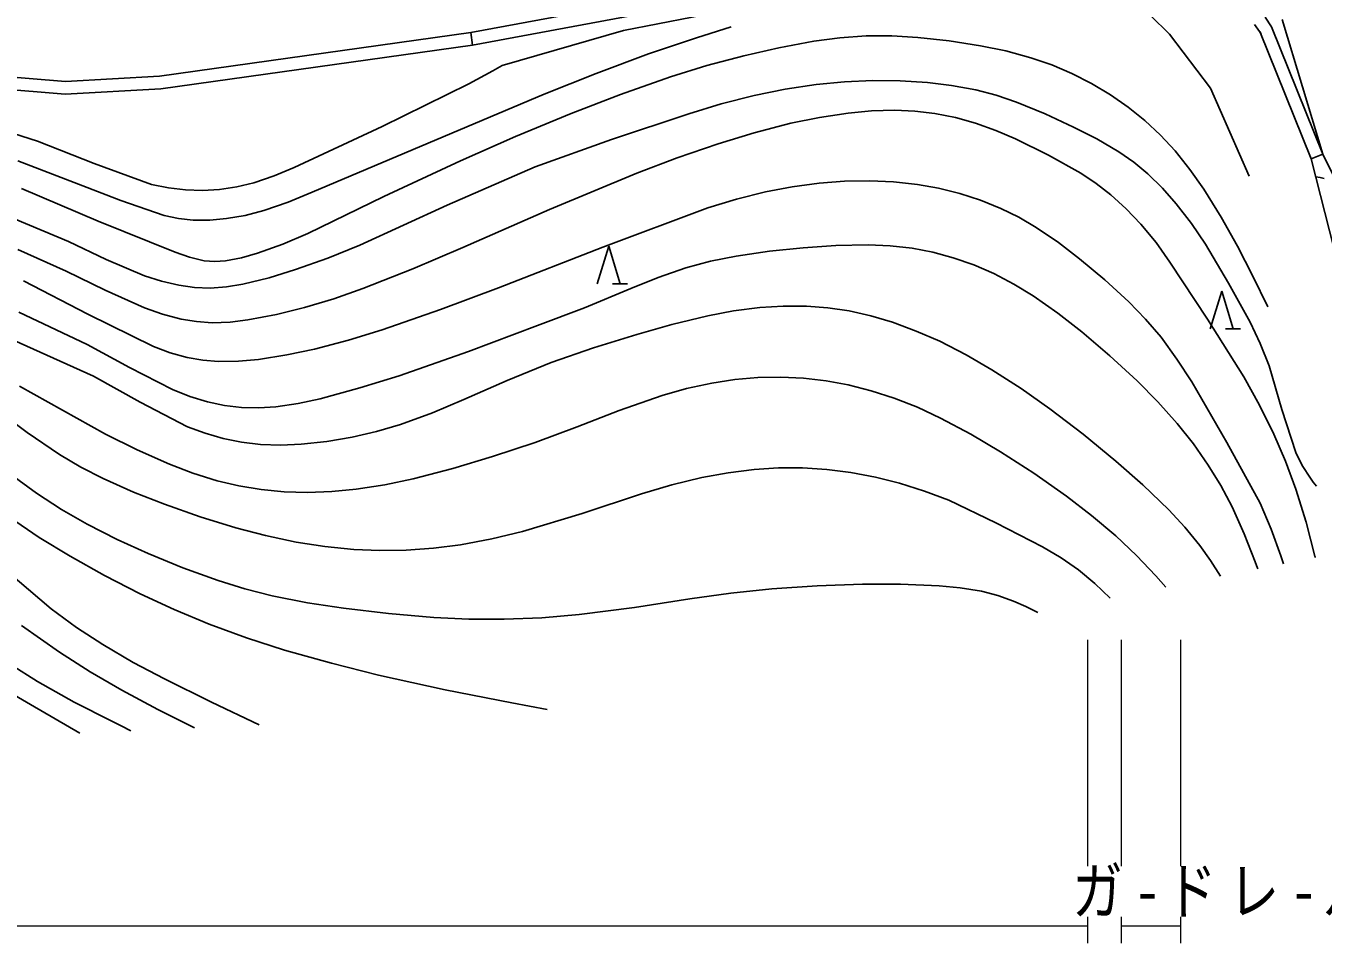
# Model space of a CAD drawing. Units: millimetres, scale not verified. Extents: x 40000 to 680000, y 20000 to 380000.
# Drawn here: x 313418 to 364799, y 245948 to 282288 of the extents above; entities that cross this region are included whole.
import ezdxf

# ---------------------------------------------------------------- set-up
doc = ezdxf.new("R2010")
doc.units = ezdxf.units.MM
doc.header["$LTSCALE"] = 1000
doc.layers.add('M-BGD', color=7, linetype='Continuous', lineweight=25)
doc.layers.add('M-STR-HTXT', color=7, linetype='Continuous', lineweight=13)
doc.styles.add('ＭＳ ゴシック', font='')
doc.styles.get('ＭＳ ゴシック').set_extended_font_data('MS Gothic')

msp = doc.modelspace()

# ---------------------------------------------------------------- linework, layer by layer
at = {"layer": 'M-BGD'}
for p, q in [((341452, 283960), (331036, 282024)), ((356598, 284046), (358721, 281968)), ((341542, 283468), (331110, 281530)), ((343892, 283438), (337095, 282114)), ((362501, 282633), (362761, 282255)), ((337095, 282114), (332280, 280719)), ((339976, 281819), (341356, 282258)), ((362089, 282349), (362349, 281972)), ((362761, 282255), (364791, 277212)), ((364791, 277212), (363178, 282544)), ((318707, 280299), (331036, 282024)), ((331036, 282024), (331110, 281530)), ((338083, 281182), (339976, 281819)), ((343237, 281422), (344632, 281679)), ((344632, 281679), (345661, 281816)), ((345661, 281816), (346695, 281894)), ((346695, 281894), (347721, 281892)), ((347721, 281892), (348749, 281831)), ((348749, 281831), (349985, 281699)), ((349985, 281699), (351224, 281505)), ((358721, 281968), (360337, 279822)), ((362297, 282069), (364327, 277025)), ((331110, 281530), (318756, 279801)), ((336007, 280410), (338083, 281182)), ((340394, 280716), (341861, 281107)), ((341861, 281107), (343237, 281422)), ((351224, 281505), (352232, 281297)), ((352232, 281297), (353227, 281029)), ((331912, 280511), (332280, 280719)), ((338945, 280267), (340394, 280716)), ((353227, 281029), (354050, 280744)), ((354050, 280744), (354851, 280403)), ((311005, 280423), (314979, 280081)), ((314979, 280081), (318707, 280299)), ((330966, 279991), (331912, 280511)), ((333952, 279581), (336007, 280410)), ((336968, 279568), (338945, 280267)), ((344724, 279968), (345838, 280077)), ((345838, 280077), (346966, 280126)), ((346966, 280126), (348046, 280117)), ((348046, 280117), (349125, 280047)), ((349125, 280047), (350087, 279930)), ((354851, 280403), (355627, 280009)), ((314972, 279580), (310937, 279927)), ((318756, 279801), (314972, 279580)), ((327525, 278310), (330966, 279991)), ((329349, 277641), (333952, 279581)), ((335022, 278817), (336968, 279568)), ((340957, 279199), (342264, 279532)), ((342264, 279532), (343488, 279779)), ((343488, 279779), (344724, 279968)), ((350087, 279930), (351039, 279752)), ((351039, 279752), (351850, 279542)), ((351850, 279542), (352651, 279272)), ((355627, 280009), (356384, 279558)), ((356384, 279558), (357073, 279076)), ((360337, 279822), (361870, 276334)), ((339676, 278811), (340957, 279199)), ((352651, 279272), (353789, 278809)), ((357073, 279076), (357733, 278540)), ((311161, 278599), (313876, 277716)), ((332814, 277909), (335022, 278817)), ((336617, 277785), (339676, 278811)), ((343713, 278430), (344846, 278663)), ((344846, 278663), (345991, 278836)), ((345991, 278836), (346907, 278921)), ((346907, 278921), (347838, 278945)), ((347838, 278945), (348627, 278911)), ((348627, 278911), (349421, 278816)), ((349421, 278816), (350235, 278654)), ((350235, 278654), (351036, 278433)), ((353789, 278809), (354920, 278283)), ((357733, 278540), (358354, 277961)), ((324049, 276678), (327525, 278310)), ((340834, 277622), (342260, 278053)), ((342260, 278053), (343713, 278430)), ((351036, 278433), (351837, 278151)), ((351837, 278151), (352614, 277813)), ((354920, 278283), (355832, 277814)), ((313876, 277716), (316124, 276836)), ((324758, 275703), (329349, 277641)), ((330631, 276948), (332814, 277909)), ((333590, 276707), (336617, 277785)), ((339208, 277065), (340834, 277622)), ((352614, 277813), (353917, 277163)), ((355832, 277814), (356709, 277295)), ((358354, 277961), (358938, 277333)), ((327594, 275532), (330631, 276948)), ((337611, 276455), (339208, 277065)), ((353917, 277163), (355200, 276455)), ((356709, 277295), (357297, 276888)), ((358938, 277333), (359526, 276601)), ((364327, 277025), (364791, 277212)), ((364327, 277025), (366634, 267924)), ((366652, 273411), (364791, 277212)), ((313094, 276939), (315496, 276017)), ((316124, 276836), (318397, 276012)), ((323257, 276346), (324049, 276678)), ((330106, 275185), (333590, 276707)), ((334155, 275014), (337611, 276455)), ((355200, 276455), (355815, 276051)), ((357297, 276888), (357856, 276426)), ((357856, 276426), (358440, 275858)), ((359526, 276601), (360073, 275824)), ((315496, 276017), (317182, 275368)), ((318397, 276012), (319059, 275871)), ((321775, 275910), (322445, 276071)), ((322445, 276071), (323257, 276346)), ((342713, 275716), (343772, 275917)), ((343772, 275917), (344842, 276058)), ((344842, 276058), (345842, 276135)), ((345842, 276135), (346845, 276152)), ((346845, 276152), (347787, 276111)), ((347787, 276111), (348733, 276008)), ((348733, 276008), (349572, 275860)), ((355815, 276051), (356398, 275597)), ((364685, 276289), (364510, 276304)), ((364841, 276243), (364685, 276289)), ((313240, 275853), (316274, 274559)), ((319059, 275871), (319742, 275788)), ((319742, 275788), (320411, 275767)), ((320411, 275767), (321091, 275807)), ((321091, 275807), (321775, 275910)), ((323810, 275310), (324758, 275703)), ((324579, 274061), (327594, 275532)), ((340431, 275076), (341559, 275424)), ((341559, 275424), (342713, 275716)), ((349572, 275860), (350408, 275652)), ((350408, 275652), (351226, 275385)), ((356398, 275597), (357006, 275043)), ((358440, 275858), (358984, 275244)), ((360073, 275824), (360764, 274706)), ((317182, 275368), (318898, 274773)), ((322103, 274782), (322839, 274972)), ((322839, 274972), (323810, 275310)), ((326643, 273607), (330106, 275185)), ((330719, 273515), (334155, 275014)), ((336272, 273519), (340431, 275076)), ((351226, 275385), (352032, 275059)), ((352032, 275059), (352750, 274708)), ((357006, 275043), (357579, 274440)), ((358984, 275244), (359585, 274464)), ((312997, 274635), (315107, 273745)), ((316274, 274559), (319332, 273318)), ((318898, 274773), (319463, 274655)), ((319463, 274655), (320040, 274596)), ((320040, 274596), (320702, 274594)), ((320702, 274594), (321363, 274653)), ((321363, 274653), (322103, 274782)), ((352750, 274708), (353439, 274305)), ((357579, 274440), (358182, 273704)), ((359585, 274464), (360148, 273635)), ((360764, 274706), (361404, 273559)), ((323594, 273644), (324579, 274061)), ((353439, 274305), (354314, 273711)), ((313102, 273429), (315008, 272572)), ((315107, 273745), (316602, 273039)), ((322589, 273283), (323594, 273644)), ((325378, 273092), (326643, 273607)), ((328747, 272669), (330719, 273515)), ((332142, 271909), (336272, 273519)), ((336045, 272066), (336502, 273562)), ((336502, 273562), (336960, 272066)), ((341547, 273171), (342866, 273364)), ((342866, 273364), (344210, 273500)), ((344210, 273500), (345495, 273587)), ((345495, 273587), (346785, 273615)), ((346785, 273615), (347652, 273579)), ((347652, 273579), (348524, 273482)), ((348524, 273482), (349339, 273322)), ((354314, 273711), (355157, 273066)), ((358182, 273704), (358735, 272934)), ((360148, 273635), (361058, 272100)), ((361404, 273559), (362019, 272368)), ((316602, 273039), (318118, 272389)), ((319332, 273318), (319897, 273123)), ((319897, 273123), (320479, 272985)), ((320479, 272985), (320901, 272949)), ((320901, 272949), (321325, 272975)), ((321325, 272975), (321956, 273098)), ((321956, 273098), (322589, 273283)), ((324090, 272632), (325378, 273092)), ((339559, 272708), (340540, 272968)), ((340540, 272968), (341547, 273171)), ((349339, 273322), (350152, 273102)), ((350152, 273102), (350967, 272817)), ((355157, 273066), (356150, 272233)), ((358735, 272934), (360226, 270675)), ((315008, 272572), (316554, 271817)), ((318118, 272389), (318785, 272173)), ((323054, 272313), (324090, 272632)), ((326760, 271881), (328747, 272669)), ((337376, 271888), (338458, 272327)), ((338458, 272327), (339559, 272708)), ((350967, 272817), (351760, 272476)), ((351760, 272476), (352556, 272059)), ((362019, 272368), (362605, 271163)), ((313326, 272190), (315868, 270868)), ((316554, 271817), (318121, 271118)), ((318785, 272173), (319479, 272012)), ((319479, 272012), (320095, 271927)), ((320095, 271927), (320714, 271904)), ((320714, 271904), (321359, 271949)), ((321359, 271949), (322011, 272055)), ((322011, 272055), (323054, 272313)), ((325611, 271476), (326760, 271881)), ((329844, 271047), (332142, 271909)), ((335541, 271125), (337376, 271888)), ((336648, 272066), (337248, 272066)), ((352556, 272059), (353322, 271589)), ((356150, 272233), (357109, 271351)), ((361058, 272100), (361909, 270547)), ((324457, 271133), (325611, 271476)), ((353322, 271589), (354296, 270906)), ((357109, 271351), (357769, 270671)), ((360326, 270283), (360784, 271779)), ((360784, 271779), (361241, 270283)), ((313140, 270942), (315844, 269672)), ((315868, 270868), (318470, 269583)), ((318121, 271118), (318828, 270869)), ((318828, 270869), (319564, 270675)), ((322210, 270638), (323342, 270857)), ((323342, 270857), (324457, 271133)), ((327529, 270243), (329844, 271047)), ((333685, 270419), (335541, 271125)), ((339009, 270464), (340425, 270806)), ((340425, 270806), (341447, 270996)), ((341447, 270996), (342490, 271128)), ((342490, 271128), (343410, 271183)), ((343410, 271183), (344342, 271178)), ((344342, 271178), (345180, 271117)), ((345180, 271117), (346022, 270994)), ((346022, 270994), (346890, 270800)), ((346890, 270800), (347745, 270547)), ((354296, 270906), (355237, 270173)), ((319564, 270675), (320174, 270571)), ((320174, 270571), (320799, 270527)), ((320799, 270527), (321505, 270552)), ((321505, 270552), (322210, 270638)), ((330946, 269394), (333685, 270419)), ((337614, 270066), (339009, 270464)), ((347745, 270547), (348686, 270200)), ((357769, 270671), (358383, 269953)), ((360226, 270675), (361665, 268384)), ((360930, 270283), (361530, 270283)), ((361909, 270547), (362311, 269700)), ((312924, 269843), (316093, 268409)), ((324854, 269482), (326194, 269832)), ((326194, 269832), (327529, 270243)), ((335905, 269533), (337614, 270066)), ((348686, 270200), (349615, 269794)), ((349615, 269794), (350659, 269259)), ((355237, 270173), (356356, 269222)), ((358383, 269953), (359010, 269090)), ((315844, 269672), (317519, 268750)), ((318470, 269583), (319127, 269337)), ((319127, 269337), (319807, 269146)), ((322629, 269076), (323747, 269250)), ((323747, 269250), (324854, 269482)), ((328197, 268429), (330946, 269394)), ((334228, 268947), (335905, 269533)), ((350659, 269259), (351680, 268667)), ((362311, 269700), (362662, 268821)), ((317519, 268750), (319222, 267881)), ((319807, 269146), (320423, 269040)), ((320423, 269040), (321049, 268994)), ((321049, 268994), (321833, 269004)), ((321833, 269004), (322629, 269076)), ((332477, 268242), (334228, 268947)), ((356356, 269222), (357438, 268224)), ((359010, 269090), (359595, 268183)), ((362662, 268821), (363162, 267090)), ((316093, 268409), (317937, 267383)), ((326648, 267944), (328197, 268429)), ((330758, 267486), (332477, 268242)), ((340587, 268132), (341498, 268273)), ((341498, 268273), (342414, 268354)), ((342414, 268354), (343315, 268373)), ((343315, 268373), (344225, 268331)), ((344225, 268331), (345110, 268229)), ((345110, 268229), (345987, 268067)), ((351680, 268667), (352841, 267923)), ((357438, 268224), (358252, 267400)), ((361665, 268384), (362284, 267263)), ((313164, 268016), (316567, 266108)), ((319222, 267881), (319907, 267608)), ((325074, 267515), (326648, 267944)), ((338618, 267643), (339590, 267916)), ((339590, 267916), (340587, 268132)), ((345987, 268067), (346899, 267836)), ((346899, 267836), (347805, 267545)), ((352841, 267923), (353977, 267123)), ((359595, 268183), (360981, 265787)), ((317937, 267383), (319812, 266408)), ((319907, 267608), (320613, 267392)), ((320613, 267392), (321280, 267253)), ((321280, 267253), (321958, 267173)), ((322638, 267155), (323323, 267197)), ((323323, 267197), (324202, 267326)), ((324202, 267326), (325074, 267515)), ((329517, 266962), (330758, 267486)), ((336919, 267048), (338618, 267643)), ((347805, 267545), (348735, 267176)), ((358252, 267400), (359022, 266535)), ((362284, 267263), (362850, 266115)), ((313473, 266180), (312217, 267107)), ((321958, 267173), (322638, 267155)), ((328253, 266494), (329517, 266962)), ((335251, 266399), (336919, 267048)), ((348735, 267176), (349649, 266749)), ((349649, 266749), (350847, 266109)), ((353977, 267123), (355301, 266109)), ((363162, 267090), (363714, 265391)), ((314752, 265310), (313473, 266180)), ((319812, 266408), (320513, 266146)), ((326341, 265994), (327305, 266215)), ((327305, 266215), (328253, 266494)), ((333583, 265782), (335251, 266399)), ((359022, 266535), (359662, 265727)), ((311285, 265640), (313832, 263772)), ((316567, 266108), (317821, 265488)), ((320513, 266146), (321235, 265941)), ((321235, 265941), (321961, 265795)), ((321961, 265795), (322706, 265707)), ((322706, 265707), (323515, 265680)), ((323515, 265680), (324325, 265714)), ((324325, 265714), (325332, 265823)), ((325332, 265823), (326341, 265994)), ((331896, 265223), (333583, 265782)), ((350847, 266109), (352018, 265416)), ((355301, 266109), (356594, 265043)), ((359662, 265727), (360254, 264883)), ((360981, 265787), (362307, 263376)), ((362850, 266115), (363308, 265041)), ((315599, 264806), (314752, 265310)), ((317821, 265488), (319101, 264921)), ((330330, 264751), (331896, 265223)), ((352018, 265416), (353344, 264561)), ((363714, 265391), (363976, 264871)), ((316474, 264355), (315599, 264806)), ((319101, 264921), (320034, 264568)), ((328759, 264340), (330330, 264751)), ((342265, 264713), (341230, 264583)), ((343225, 264775), (342265, 264713)), ((344175, 264777), (343225, 264775)), ((345143, 264715), (344175, 264777)), ((346096, 264593), (345143, 264715)), ((356594, 265043), (357659, 264102)), ((360254, 264883), (360751, 264073)), ((363308, 265041), (363714, 263936)), ((363976, 264871), (364296, 264370)), ((317678, 263818), (316474, 264355)), ((320034, 264568), (320997, 264268)), ((320997, 264268), (321853, 264066)), ((326505, 263928), (327632, 264104)), ((327632, 264104), (328759, 264340)), ((338998, 264101), (337808, 263748)), ((340195, 264393), (338998, 264101)), ((341230, 264583), (340195, 264393)), ((347071, 264409), (346096, 264593)), ((348023, 264168), (347071, 264409)), ((349007, 263859), (348023, 264168)), ((353344, 264561), (354642, 263652)), ((357659, 264102), (358686, 263114)), ((364296, 264370), (364412, 264208)), ((364412, 264208), (364533, 264047)), ((313832, 263772), (314821, 263131)), ((318910, 263334), (317678, 263818)), ((321853, 264066), (322732, 263920)), ((322732, 263920), (323649, 263831)), ((323649, 263831), (324570, 263801)), ((324570, 263801), (325540, 263835)), ((325540, 263835), (326505, 263928)), ((337808, 263748), (335456, 262972)), ((349969, 263492), (349007, 263859)), ((354642, 263652), (355633, 262892)), ((360751, 264073), (361194, 263236)), ((363714, 263936), (364124, 262621)), ((314821, 263131), (315840, 262542)), ((320315, 262837), (318910, 263334)), ((351834, 262598), (349969, 263492)), ((358686, 263114), (359325, 262424)), ((361194, 263236), (361676, 262164)), ((362307, 263376), (362743, 262350)), ((312764, 262822), (313948, 262024)), ((321727, 262401), (320315, 262837)), ((335456, 262972), (333083, 262253)), ((353679, 261646), (351834, 262598)), ((355633, 262892), (356587, 262086)), ((364124, 262621), (364477, 261284)), ((315840, 262542), (317034, 261936)), ((322914, 262091), (321727, 262401)), ((324119, 261838), (322914, 262091)), ((333083, 262253), (331867, 261964)), ((356587, 262086), (357405, 261311)), ((359325, 262424), (359915, 261698)), ((361676, 262164), (362107, 261056)), ((362743, 262350), (363127, 261290)), ((311640, 261556), (314424, 259186)), ((313948, 262024), (315165, 261276)), ((317034, 261936), (318266, 261380)), ((325257, 261662), (324119, 261838)), ((326403, 261547), (325257, 261662)), ((327442, 261500), (326403, 261547)), ((329559, 261592), (328482, 261513)), ((330629, 261732), (329559, 261592)), ((331867, 261964), (330629, 261732)), ((354420, 261211), (353679, 261646)), ((359915, 261698), (360339, 261101)), ((315165, 261276), (316533, 260507)), ((318266, 261380), (319637, 260817)), ((328482, 261513), (327442, 261500)), ((355116, 260734), (354420, 261211)), ((357405, 261311), (358180, 260493)), ((360339, 261101), (360737, 260483)), ((362107, 261056), (362159, 260915)), ((363127, 261290), (363178, 261138)), ((363178, 261138), (363233, 260977)), ((364477, 261284), (364484, 261255)), ((364484, 261255), (364491, 261226)), ((316533, 260507), (317940, 259787)), ((319637, 260817), (321035, 260309)), ((355765, 260197), (355116, 260734)), ((362159, 260915), (362210, 260774)), ((321035, 260309), (322091, 259981)), ((342965, 259980), (344760, 260108)), ((344760, 260108), (346556, 260175)), ((346556, 260175), (348064, 260171)), ((348064, 260171), (349589, 260107)), ((349589, 260107), (350430, 260029)), ((350430, 260029), (351267, 259890)), ((356370, 259619), (355765, 260197)), ((358180, 260493), (358374, 260278)), ((358374, 260278), (358572, 260054)), ((317940, 259787), (319291, 259159)), ((322091, 259981), (323166, 259710)), ((323166, 259710), (324569, 259436)), ((337521, 259241), (339713, 259582)), ((339713, 259582), (341336, 259811)), ((341336, 259811), (342965, 259980)), ((351267, 259890), (351910, 259723)), ((351910, 259723), (352543, 259496)), ((352543, 259496), (353026, 259285)), ((314424, 259186), (315426, 258456)), ((319291, 259159), (320675, 258582)), ((324569, 259436), (325994, 259219)), ((325994, 259219), (327784, 259005)), ((327784, 259005), (329577, 258851)), ((333847, 258841), (335330, 258962)), ((335330, 258962), (337521, 259241)), ((353026, 259285), (353502, 259051)), ((313247, 258526), (314744, 257479)), ((315426, 258456), (316462, 257775)), ((320675, 258582), (322160, 258042)), ((329577, 258851), (330963, 258786)), ((330963, 258786), (332360, 258781)), ((332360, 258781), (333847, 258841)), ((322160, 258042), (323663, 257558)), ((314744, 257479), (315962, 256698)), ((316462, 257775), (317668, 257069)), ((323663, 257558), (325518, 257033)), ((312829, 256967), (313877, 256313)), ((317668, 257069), (318912, 256412)), ((325518, 257033), (327388, 256565)), ((311866, 256406), (313594, 255398)), ((315962, 256698), (317213, 255968)), ((318912, 256412), (320775, 255492)), ((327388, 256565), (330021, 255986)), ((313877, 256313), (315330, 255499)), ((317213, 255968), (318640, 255204)), ((330021, 255986), (332666, 255466)), ((313594, 255398), (314571, 254831)), ((315330, 255499), (316815, 254736)), ((320775, 255492), (322653, 254601)), ((332666, 255466), (333363, 255336)), ((318640, 255204), (320090, 254480)), ((333363, 255336), (334070, 255205)), ((314571, 254831), (315548, 254265)), ((316815, 254736), (317192, 254550)), ((317192, 254550), (317578, 254361))]:
    msp.add_line(p, q, dxfattribs=at)
at = {"layer": 'M-STR-HTXT'}
for p, q in [((355485, 248989), (355485, 257967)), ((356812, 248989), (356812, 257967)), ((359168, 248989), (359168, 257967)), ((151257, 246626), (355485, 246626)), ((355485, 245948), (355485, 246989)), ((356812, 245948), (356812, 246989)), ((356812, 246626), (359168, 246626)), ((359168, 245948), (359168, 246989))]:
    msp.add_line(p, q, dxfattribs=at)

# ---------------------------------------------------------------- texts
at = {"layer": 'M-STR-HTXT', "insert": (354863, 246989), "char_height": 1833, "attachment_point": 7, "style": 'ＭＳ ゴシック'}
msp.add_mtext('\\T1.24;\\W0.8;ガ-ドレ-ル', dxfattribs=at)

doc.saveas('drawing.dxf')
